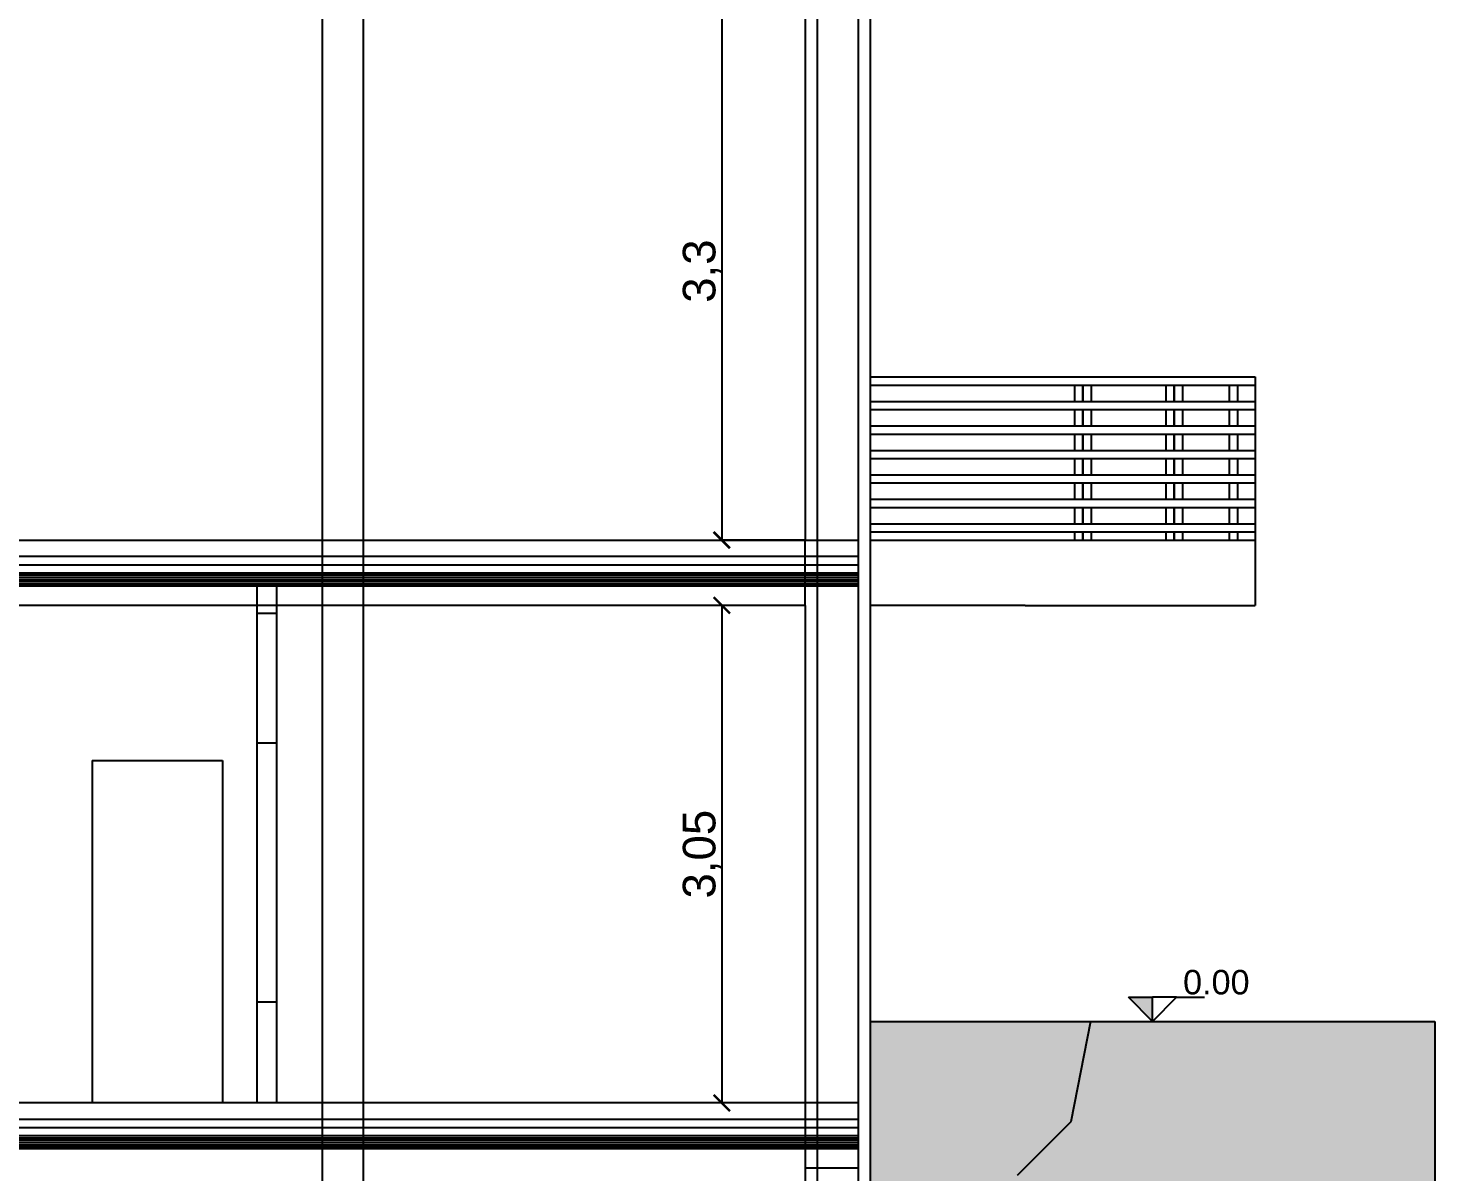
# Model space of a CAD drawing. Header units: millimetres. Extents: x 2459 to 3981, y 1231 to 4850.
# Drawn here: x 3856.09 to 3864.71, y 1240.44 to 1247.45 of the extents above; entities that cross this region are included whole.
import ezdxf

# ---------------------------------------------------------------- set-up
doc = ezdxf.new("R2010")
doc.units = ezdxf.units.MM
doc.styles.get("Standard").update_dxf_attribs({"font": 'arial.ttf'})
doc.dimstyles.new('Copia di ISO-25', dxfattribs={"dimtxt": 0.2, "dimasz": 0.1, "dimexe": 0, "dimexo": 0, "dimgap": 0, "dimtad": 3, "dimtxsty": 'Standard', "dimblk": 'ARCHTICK', "dimcen": -2.5, "dimclrd": 256, "dimclre": 256, "dimclrt": 256, "dimadec": 0, "dimazin": 0, "dimtfac": 1, "dimtmove": 2, "dimatfit": 3, "dimldrblk": 'ARCHTICK', "dimfxl": 1, "dimfxlon": 1, "dimtfillclr": 256, "dimlwd": -1, "dimlwe": -1, "dimarcsym": 0})

# ---------------------------------------------------------------- blocks, each defined once
blk = doc.blocks.new('_ArchTick')
at = {"color": 0, "linetype": 'ByBlock', "const_width": 0.15}
blk.add_lwpolyline([(-0.5, -0.5), (0.5, 0.5)], dxfattribs=at)
blk = doc.blocks.new('*D672')
at = {"ltscale": 0.01, "transparency": 16777216}
for p, q in [((3860.8488, 1243.9152), (3860.3384, 1243.9152)), ((3860.3384, 1243.9152), (3860.3384, 1240.8652)), ((3860.8488, 1240.8652), (3860.3384, 1240.8652))]:
    blk.add_line(p, q, dxfattribs=at)
at = {"layer": 'Defpoints', "color": 0, "linetype": 'Continuous', "lineweight": -3, "ltscale": 0.01, "transparency": 16777216}
for p in [(3860.8488, 1243.9152), (3860.3384, 1240.8652), (3860.8488, 1240.8652)]:
    blk.add_point(p, dxfattribs=at)
at = {"linetype": 'Continuous', "ltscale": 0.01, "transparency": 16777216, "xscale": 0.1, "yscale": 0.1, "zscale": 0.1}
for p, rotation in [((3860.3384, 1243.9152), 90), ((3860.3384, 1240.8652), 270)]:
    blk.add_blockref('_ArchTick', p, dxfattribs=dict(at, rotation=rotation))
at = {"linetype": 'Continuous', "lineweight": -3, "ltscale": 0.01, "transparency": 16777216, "insert": (3860.2182, 1242.3902), "char_height": 0.2, "attachment_point": 5, "rotation": 90}
blk.add_mtext('3,05', dxfattribs=at)
blk = doc.blocks.new('*D673')
at = {"ltscale": 0.01, "transparency": 16777216}
for p, q in [((3860.8488, 1247.6131), (3860.3384, 1247.6131)), ((3860.3384, 1247.6131), (3860.3384, 1244.3149)), ((3860.8488, 1244.3149), (3860.3384, 1244.3149))]:
    blk.add_line(p, q, dxfattribs=at)
at = {"layer": 'Defpoints', "color": 0, "linetype": 'Continuous', "lineweight": -3, "ltscale": 0.01, "transparency": 16777216}
for p in [(3860.8488, 1247.6131), (3860.3384, 1244.3149), (3860.8488, 1244.3149)]:
    blk.add_point(p, dxfattribs=at)
at = {"linetype": 'Continuous', "ltscale": 0.01, "transparency": 16777216, "xscale": 0.1, "yscale": 0.1, "zscale": 0.1}
for p, rotation in [((3860.3384, 1247.6131), 90), ((3860.3384, 1244.3149), 270)]:
    blk.add_blockref('_ArchTick', p, dxfattribs=dict(at, rotation=rotation))
at = {"linetype": 'Continuous', "lineweight": -3, "ltscale": 0.01, "transparency": 16777216, "insert": (3860.2182, 1245.964), "char_height": 0.2, "attachment_point": 5, "rotation": 90}
blk.add_mtext('3,3', dxfattribs=at)

msp = doc.modelspace()

# ---------------------------------------------------------------- hatches: boundary and pattern name
at = {"ltscale": 0.01}
h = msp.add_hatch(color=256, dxfattribs=at)
h.dxf.hatch_style = 1
h.paths.add_polyline_path([(3862.979049, 1241.512715), (3862.831567, 1241.512715), (3862.979049, 1241.365233)])
at = {"linetype": 'Continuous', "lineweight": -3, "ltscale": 0.01, "true_color": 0x939598, "transparency": 33554559}
h = msp.add_hatch(dxfattribs=at)
h.set_pattern_fill('EARTH', color=252, scale=0.1, angle=45)
h.paths.add_polyline_path([(3780.569752, 1239.61719), (3780.012323, 1239.842627), (3779.715084, 1240.139866), (3779.305021, 1240.226858), (3779.066646, 1240.465233), (3777.065568, 1240.465233), (3777.065568, 1238.035233), (3798.962389, 1238.035233), (3798.962389, 1241.365233), (3796.852018, 1241.365233), (3796.730146, 1240.749123), (3796.401275, 1240.420252), (3796.05938, 1239.842627), (3795.501951, 1239.61719), (3795.501951, 1239.115354), (3796.346943, 1239.115354), (3796.346943, 1238.654559), (3794.25696, 1238.654559), (3794.25696, 1239.115354), (3795.101951, 1239.115354), (3795.101951, 1239.61719), (3790.631951, 1239.61719), (3790.631951, 1239.115354), (3791.476943, 1239.115354), (3791.476943, 1238.654559), (3789.38696, 1238.654559), (3789.38696, 1239.115354), (3790.231951, 1239.115354), (3790.231951, 1239.61719), (3788.301951, 1239.61719), (3788.301951, 1239.115354), (3789.146943, 1239.115354), (3789.146943, 1238.654559), (3787.05696, 1238.654559), (3787.05696, 1239.115354), (3787.901951, 1239.115354), (3787.901951, 1239.61719), (3783.759752, 1239.61719), (3783.759752, 1239.115354), (3784.604743, 1239.115354), (3784.604743, 1238.654559), (3782.51476, 1238.654559), (3782.51476, 1239.115354), (3783.359752, 1239.115354), (3783.359752, 1239.61719), (3780.969752, 1239.61719), (3780.969752, 1239.115354), (3781.814743, 1239.115354), (3781.814743, 1238.654559), (3779.72476, 1238.654559), (3779.72476, 1239.115354), (3780.569752, 1239.115354)])
h.paths.add_polyline_path([(3769.967936, 1241.365233), (3767.858003, 1241.365233), (3767.736132, 1240.749123), (3767.40726, 1240.420252), (3767.065365, 1239.842627), (3766.507936, 1239.61719), (3766.507936, 1239.115354), (3767.352928, 1239.115354), (3767.352928, 1238.654559), (3765.262945, 1238.654559), (3765.262945, 1239.115354), (3766.107936, 1239.115354), (3766.107936, 1239.61719), (3763.407936, 1239.61719), (3763.407936, 1239.115354), (3764.252928, 1239.115354), (3764.252928, 1238.654559), (3762.162945, 1238.654559), (3762.162945, 1239.115354), (3763.007936, 1239.115354), (3763.007936, 1239.61719), (3760.172936, 1239.61719), (3760.172936, 1239.115354), (3761.017928, 1239.115354), (3761.017928, 1238.654559), (3758.927945, 1238.654559), (3758.927945, 1239.115354), (3759.772936, 1239.115354), (3759.772936, 1239.61719), (3757.047936, 1239.61719), (3757.047936, 1239.115354), (3757.892928, 1239.115354), (3757.892928, 1238.654559), (3755.802945, 1238.654559), (3755.802945, 1239.115354), (3756.647936, 1239.115354), (3756.647936, 1239.61719), (3753.757936, 1239.61719), (3753.757936, 1239.115354), (3754.602928, 1239.115354), (3754.602928, 1238.654559), (3752.512945, 1238.654559), (3752.512945, 1239.115354), (3753.357936, 1239.115354), (3753.357936, 1239.61719), (3750.607936, 1239.61719), (3750.607936, 1239.115354), (3751.452928, 1239.115354), (3751.452928, 1238.654559), (3749.362945, 1238.654559), (3749.362945, 1239.115354), (3750.207936, 1239.115354), (3750.207936, 1239.61719), (3749.650508, 1239.842627), (3749.308613, 1240.420252), (3748.979741, 1240.749123), (3748.85787, 1241.365233), (3746.747936, 1241.365233), (3746.747936, 1237.88455), (3746.791933, 1237.88455), (3747.507803, 1237.88455), (3769.967936, 1237.88455)])
h.paths.add_polyline_path([(3812.494815, 1241.365233), (3812.494815, 1237.88455), (3812.538811, 1237.88455), (3813.254682, 1237.88455), (3835.714815, 1237.88455), (3835.714815, 1241.365233), (3833.604882, 1241.365233), (3833.48301, 1240.749123), (3833.154139, 1240.420252), (3832.812244, 1239.842627), (3832.254815, 1239.61719), (3832.184815, 1239.61719), (3832.411189, 1239.21719), (3832.411189, 1239.11719), (3831.711189, 1239.11719), (3831.711189, 1239.21719), (3831.924815, 1239.61719), (3829.034815, 1239.61719), (3829.261189, 1239.21719), (3829.261189, 1239.11719), (3828.561189, 1239.11719), (3828.561189, 1239.21719), (3828.774815, 1239.61719), (3825.794815, 1239.61719), (3826.021189, 1239.21719), (3826.021189, 1239.11719), (3825.321189, 1239.11719), (3825.321189, 1239.21719), (3825.534815, 1239.61719), (3822.674815, 1239.61719), (3822.901189, 1239.21719), (3822.901189, 1239.11719), (3822.201189, 1239.11719), (3822.201189, 1239.21719), (3822.414815, 1239.61719), (3819.434815, 1239.61719), (3819.661189, 1239.21719), (3819.661189, 1239.11719), (3818.961189, 1239.11719), (3818.961189, 1239.21719), (3819.174815, 1239.61719), (3816.282315, 1239.61719), (3816.508689, 1239.21719), (3816.508689, 1239.11719), (3815.808689, 1239.11719), (3815.808689, 1239.21719), (3816.022315, 1239.61719), (3815.954815, 1239.61719), (3815.397387, 1239.842627), (3815.055491, 1240.420252), (3814.72662, 1240.749123), (3814.604749, 1241.365233)])
h.paths.add_polyline_path([(3842.812446, 1240.465233), (3842.812446, 1238.035233), (3864.709268, 1238.035233), (3864.709268, 1241.365233), (3862.598897, 1241.365233), (3862.477025, 1240.749123), (3862.148154, 1240.420252), (3861.806258, 1239.842627), (3861.24883, 1239.61719), (3861.17383, 1239.61719), (3861.410204, 1239.21719), (3861.410204, 1239.11719), (3860.710204, 1239.11719), (3860.710204, 1239.21719), (3860.92383, 1239.61719), (3858.139554, 1239.61719), (3858.375928, 1239.21719), (3858.375928, 1239.11719), (3857.675928, 1239.11719), (3857.675928, 1239.21719), (3857.889554, 1239.61719), (3855.191071, 1239.61719), (3855.427444, 1239.21719), (3855.427444, 1239.11719), (3854.727444, 1239.11719), (3854.727444, 1239.21719), (3854.941071, 1239.61719), (3852.23383, 1239.61719), (3852.470204, 1239.21719), (3852.470204, 1239.11719), (3851.770204, 1239.11719), (3851.770204, 1239.21719), (3851.98383, 1239.61719), (3849.43383, 1239.61719), (3849.670204, 1239.21719), (3849.670204, 1239.11719), (3848.970204, 1239.11719), (3848.970204, 1239.21719), (3849.18383, 1239.61719), (3846.628814, 1239.61719), (3846.865187, 1239.21719), (3846.865187, 1239.11719), (3846.165187, 1239.11719), (3846.165187, 1239.21719), (3846.378814, 1239.61719), (3846.31663, 1239.61719), (3845.759202, 1239.842627), (3845.461963, 1240.139866), (3845.051899, 1240.226858), (3844.813525, 1240.465233)])
at = {"true_color": 0x939598, "transparency": 33554559}
h = msp.add_hatch(dxfattribs=at)
h.set_pattern_fill('GRAVEL', color=252, scale=0.05)
h.set_pattern_definition([(228.0127875, (121.27238, 1.27), (-10.1600000008, -11.4299999993), [0.1708607, -16.9152418]), (184.969741, (121.15808, 1.143), (15.239999994, 1.27000007235), [0.29320236, -29.02702445]), (132.510447, (120.86598, 1.1176), (12.7000000054, -13.9699999951), [0.20674076, -20.4673614]), (267.273689, (120.37068, 0.8001), (1.2700000027, 25.3999999999), [0.26700226, -26.4332187]), (292.8336542, (120.35798, 0.5334), (-6.3500000005, 15.2399999998), [0.26181685, -25.91990387]), (357.273689, (120.45958, 0.2921), (-25.3999999999, 1.2700000027), [0.26700226, -26.4332187]), (37.6942405, (120.72628, 0.2794), (-16.50999999927, -12.70000000095), [0.35309683, -34.95655766]), (72.2553284, (121.00568, 0.4953), (8.8900000024, 27.93999999924), [0.33335976, -33.0026283]), (121.4295656, (121.10728, 0.8128), (-10.1600000014, 16.5099999991), [0.2679065, -26.52277285]), (175.2363583, (120.96758, 1.0414), (13.9699999998, -1.2700000022), [0.30585664, -14.98696847]), (222.3974378, (120.66278, 1.0668), (-15.2399999995, -13.97000000053), [0.39553896, -39.15838626]), (138.814075, (121.62798, 0.7874), (-8.8899999995, 7.6200000006), [0.13500227, -13.3652829]), (171.4692344, (121.52638, 0.8763), (16.5100000004, -2.5399999971), [0.256841, -25.4273195]), (225, (121.2724, 0.9144), (-2e-16, -1.27), [0.17960467, -1.61644655]), (203.1985905, (121.18348, 1.0668), (6.35, 2.5399999996), [0.09672066, -9.5753112]), (291.8014095, (121.09458, 1.0287), (-1.27, 3.81), [0.1367828, -6.7023765]), (30.9637565, (121.14538, 0.9017), (3.81, 2.54), [0.22215983, -7.18314908]), (161.565051, (121.3359, 1.016), (2.54, -1.27), [0.16064357, -3.85544906]), (16.3895403, (120.35798, 1.0287), (12.7, 3.81), [0.225044, -22.27941334]), (70.346176, (120.57388, 1.0922), (-5.0800000005, -13.9699999998), [0.18879947, -18.69110784]), (293.1985905, (121.33588, 1.27), (-2.5399999996, 6.35), [0.19344005, -9.4785918]), (343.6104597, (121.41208, 1.0922), (-12.7000000003, 3.8099999991), [0.225044, -22.27941334]), (339.4439548, (120.35798, 0.2413), (-6.35, 2.54), [0.2170176, -10.63386716]), (294.7751406, (120.56118, 0.1651), (-6.3500000076, 13.9699999966), [0.18183606, -18.0017967]), (66.8014095, (121.34858, 5e-13), (2.5399999996, 6.35), [0.19344005, -9.4785918]), (17.3540246, (121.42478, 0.1778), (-16.5099999997, -5.080000001), [0.21289137, -21.076188]), (69.4439548, (120.72628, 5e-13), (-2.54, -6.35), [0.1085088, -10.74237596]), (101.3099325, (121.27238, 5e-13), (-1.27, 5.08), [0.0647573, -6.4109975]), (165.9637565, (121.25968, 0.0635), (3.81, -1.27), [0.26181685, -4.9745273]), (186.009006, (121.00568, 0.127), (12.6999999999, 1.2700000007), [0.2426335, -24.02068243]), (303.690068, (121.14538, 0.7874), (-1.27, 2.54), [0.18316194, -4.3958882]), (353.1572266, (121.24698, 0.635), (21.59000000013, -2.5399999989), [0.3197784, -31.65800453]), (60.945396, (121.56448, 0.5969), (-5.08, -8.89), [0.1307541, -12.94469616]), (90, (121.628, 0.7112), (-1.27, 1.27), [0.0762, -1.1938]), (120.2564372, (120.98028, 0.1651), (5.0799999994, -8.8900000004), [0.1764335, -17.4669704]), (48.0127875, (120.89138, 0.3175), (10.1600000008, 11.4299999993), [0.34172144, -16.7443811]), (0, (121.12, 0.5715), (1.27, 1.27), [0.3302, -0.9398]), (325.3048465, (121.45018, 0.5715), (12.7000000048, -8.8899999931), [0.2008048, -19.87965836]), (254.054604, (121.61528, 0.4572), (-1.27, -5.08), [0.18491454, -9.060825]), (207.6459754, (121.56448, 0.2794), (-24.1300000009, -12.6999999983), [0.30107255, -29.8062322]), (175.4260787, (121.29778, 0.1397), (-16.51, 1.27), [0.31851473, -31.53292323])])
h.paths.add_polyline_path([(3846.31663, 1241.054813), (3845.795342, 1241.054813), (3845.225339, 1240.877047), (3844.813525, 1240.465233), (3845.051899, 1240.226858), (3845.461963, 1240.139866), (3845.759202, 1239.842627), (3846.31663, 1239.61719)])
h.paths.add_polyline_path([(3862.598897, 1241.365233), (3861.24883, 1241.365233), (3861.24883, 1239.61719), (3861.806258, 1239.842627), (3862.148154, 1240.420252), (3862.477025, 1240.749123)])
h.paths.add_polyline_path([(3833.604882, 1241.365233), (3832.254815, 1241.365233), (3832.254815, 1240.865233), (3832.254815, 1240.465233), (3832.254815, 1239.61719), (3832.812244, 1239.842627), (3833.154139, 1240.420252), (3833.48301, 1240.749123)])
h.paths.add_polyline_path([(3815.954815, 1241.365233), (3814.604749, 1241.365233), (3814.72662, 1240.749123), (3815.055491, 1240.420252), (3815.397387, 1239.842627), (3815.954815, 1239.61719), (3815.954815, 1240.865233)])
h.paths.add_polyline_path([(3796.852018, 1241.365233), (3795.501951, 1241.365233), (3795.501951, 1241.035233), (3795.501951, 1240.865233), (3795.501951, 1239.61719), (3796.05938, 1239.842627), (3796.401275, 1240.420252), (3796.730146, 1240.749123)])
h.paths.add_polyline_path([(3780.569752, 1241.054813), (3780.048463, 1241.054813), (3779.47846, 1240.877047), (3779.066646, 1240.465233), (3779.305021, 1240.226858), (3779.715084, 1240.139866), (3780.012323, 1239.842627), (3780.569752, 1239.61719), (3780.569752, 1240.465233)])
h.paths.add_polyline_path([(3767.736132, 1240.749123), (3767.858003, 1241.365233), (3766.507936, 1241.365233), (3766.507936, 1240.865233), (3766.507936, 1239.61719), (3767.065365, 1239.842627), (3767.40726, 1240.420252)])
h.paths.add_polyline_path([(3750.207936, 1241.365233), (3748.85787, 1241.365233), (3748.979741, 1240.749123), (3749.308613, 1240.420252), (3749.650508, 1239.842627), (3750.207936, 1239.61719), (3750.207936, 1240.865233)])

# ---------------------------------------------------------------- linework, layer by layer
at = {"ltscale": 0.01}
for p, q in [((3861.24883, 1256.02824), (3861.24883, 1239.61719)), ((3860.84883, 1247.613062), (3860.84883, 1244.314923)), ((3861.24883, 1245.315233, 0.597458), (3863.60883, 1245.315233, 1.597458)), ((3861.24883, 1245.265233, 0.597458), (3862.14883, 1245.265233, 0.978814)), ((3862.14883, 1245.265233, 0.978814), (3862.19883, 1245.265233, 1)), ((3862.19883, 1245.265233, 1), (3863.60883, 1245.265233, 1.597458)), ((3862.501983, 1245.315233, 0.698735), (3862.551983, 1245.315233, 0.698735)), ((3862.501983, 1245.165233, 0.848689), (3862.501983, 1245.265233, 0.74872)), ((3862.551983, 1245.315233, 0.698735), (3862.601983, 1245.315233, 0.698735)), ((3862.551983, 1245.265233, 0.699794), (3862.551983, 1245.165233, 0.701912)), ((3862.551983, 1245.165233, 0.848689), (3862.551983, 1245.265233, 0.74872)), ((3862.601983, 1245.265233, 0.699794), (3862.601983, 1245.165233, 0.701912)), ((3863.061991, 1245.315233, 0.698735), (3863.111991, 1245.315233, 0.698735)), ((3863.061991, 1245.165233, 0.848689), (3863.061991, 1245.265233, 0.74872)), ((3863.111991, 1245.315233, 0.698735), (3863.161991, 1245.315233, 0.698735)), ((3863.111991, 1245.265233, 0.699794), (3863.111991, 1245.165233, 0.701912)), ((3863.111991, 1245.165233, 0.848689), (3863.111991, 1245.265233, 0.74872)), ((3863.161991, 1245.265233, 0.699794), (3863.161991, 1245.165233, 0.701912)), ((3863.449787, 1245.315233, 0.698735), (3863.499787, 1245.315233, 0.698735)), ((3863.449787, 1245.165233, 0.848689), (3863.449787, 1245.265233, 0.74872)), ((3863.499787, 1245.265233, 0.699794), (3863.499787, 1245.165233, 0.701912)), ((3863.60883, 1245.315233, 1.597458), (3863.60883, 1243.915233, 1.597458)), ((3861.24883, 1245.165233, 0.597458), (3862.14883, 1245.165233, 0.978814)), ((3861.24883, 1245.165233, 0.597458), (3862.14883, 1245.165233, 0.978814)), ((3861.24883, 1245.115233, 0.597458), (3862.14883, 1245.115233, 0.978814)), ((3862.14883, 1245.165233, 0.978814), (3862.19883, 1245.165233, 1)), ((3862.14883, 1245.115233, 0.978814), (3862.19883, 1245.115233, 1)), ((3862.19883, 1245.165233, 1), (3863.60883, 1245.165233, 1.597458)), ((3862.19883, 1245.165233, 1), (3863.60883, 1245.165233, 1.597458)), ((3862.19883, 1245.115233, 1), (3863.60883, 1245.115233, 1.597458)), ((3862.501983, 1245.015233, 0.998642), (3862.501983, 1245.115233, 0.898673)), ((3862.551983, 1245.115233, 0.702971), (3862.551983, 1245.015233, 0.705089)), ((3862.551983, 1245.015233, 0.998642), (3862.551983, 1245.115233, 0.898673)), ((3862.601983, 1245.115233, 0.702971), (3862.601983, 1245.015233, 0.705089)), ((3863.061991, 1245.015233, 0.998642), (3863.061991, 1245.115233, 0.898673)), ((3863.111991, 1245.115233, 0.702971), (3863.111991, 1245.015233, 0.705089)), ((3863.111991, 1245.015233, 0.998642), (3863.111991, 1245.115233, 0.898673)), ((3863.161991, 1245.115233, 0.702971), (3863.161991, 1245.015233, 0.705089)), ((3863.449787, 1245.015233, 0.998642), (3863.449787, 1245.115233, 0.898673)), ((3863.499787, 1245.115233, 0.702971), (3863.499787, 1245.015233, 0.705089)), ((3861.24883, 1245.015233, 0.597458), (3862.14883, 1245.015233, 0.978814)), ((3861.24883, 1245.015233, 0.597458), (3862.14883, 1245.015233, 0.978814)), ((3862.14883, 1245.015233, 0.978814), (3862.19883, 1245.015233, 1)), ((3862.19883, 1245.015233, 1), (3863.60883, 1245.015233, 1.597458)), ((3862.19883, 1245.015233, 1), (3863.60883, 1245.015233, 1.597458)), ((3861.24883, 1244.965233, 0.597458), (3862.14883, 1244.965233, 0.978814)), ((3862.14883, 1244.965233, 0.978814), (3862.19883, 1244.965233, 1)), ((3862.19883, 1244.965233, 1), (3863.60883, 1244.965233, 1.597458)), ((3862.501983, 1244.865233, 1.148596), (3862.501983, 1244.965233, 1.048627)), ((3862.551983, 1244.965233, 0.706148), (3862.551983, 1244.865233, 0.708266)), ((3862.551983, 1244.865233, 1.148596), (3862.551983, 1244.965233, 1.048627)), ((3862.601983, 1244.965233, 0.706148), (3862.601983, 1244.865233, 0.708266)), ((3863.061991, 1244.865233, 1.148596), (3863.061991, 1244.965233, 1.048627)), ((3863.111991, 1244.965233, 0.706148), (3863.111991, 1244.865233, 0.708266)), ((3863.111991, 1244.865233, 1.148596), (3863.111991, 1244.965233, 1.048627)), ((3863.161991, 1244.965233, 0.706148), (3863.161991, 1244.865233, 0.708266)), ((3863.449787, 1244.865233, 1.148596), (3863.449787, 1244.965233, 1.048627)), ((3863.499787, 1244.965233, 0.706148), (3863.499787, 1244.865233, 0.708266)), ((3861.24883, 1244.865233, 0.597458), (3862.14883, 1244.865233, 0.978814)), ((3861.24883, 1244.865233, 0.597458), (3862.14883, 1244.865233, 0.978814)), ((3862.14883, 1244.865233, 0.978814), (3862.19883, 1244.865233, 1)), ((3862.19883, 1244.865233, 1), (3863.60883, 1244.865233, 1.597458)), ((3862.19883, 1244.865233, 1), (3863.60883, 1244.865233, 1.597458)), ((3861.24883, 1244.815233, 0.597458), (3862.14883, 1244.815233, 0.978814)), ((3862.14883, 1244.815233, 0.978814), (3862.19883, 1244.815233, 1)), ((3862.19883, 1244.815233, 1), (3863.60883, 1244.815233, 1.597458)), ((3862.501983, 1244.715233, 1.298549), (3862.501983, 1244.815233, 1.19858)), ((3862.551983, 1244.815233, 0.709325), (3862.551983, 1244.715233, 0.711443)), ((3862.551983, 1244.715233, 1.298549), (3862.551983, 1244.815233, 1.19858)), ((3862.601983, 1244.815233, 0.709325), (3862.601983, 1244.715233, 0.711443)), ((3863.061991, 1244.715233, 1.298549), (3863.061991, 1244.815233, 1.19858)), ((3863.111991, 1244.815233, 0.709325), (3863.111991, 1244.715233, 0.711443)), ((3863.111991, 1244.715233, 1.298549), (3863.111991, 1244.815233, 1.19858)), ((3863.161991, 1244.815233, 0.709325), (3863.161991, 1244.715233, 0.711443)), ((3863.449787, 1244.715233, 1.298549), (3863.449787, 1244.815233, 1.19858)), ((3863.499787, 1244.815233, 0.709325), (3863.499787, 1244.715233, 0.711443)), ((3861.24883, 1244.715233, 0.597458), (3862.14883, 1244.715233, 0.978814)), ((3861.24883, 1244.715233, 0.597458), (3862.14883, 1244.715233, 0.978814)), ((3861.24883, 1244.665233, 0.597458), (3862.14883, 1244.665233, 0.978814)), ((3862.14883, 1244.715233, 0.978814), (3862.19883, 1244.715233, 1)), ((3862.14883, 1244.665233, 0.978814), (3862.19883, 1244.665233, 1)), ((3862.19883, 1244.715233, 1), (3863.60883, 1244.715233, 1.597458)), ((3862.19883, 1244.715233, 1), (3863.60883, 1244.715233, 1.597458)), ((3862.19883, 1244.665233, 1), (3863.60883, 1244.665233, 1.597458)), ((3862.501983, 1244.565233, 1.448503), (3862.501983, 1244.665233, 1.348534)), ((3862.551983, 1244.665233, 0.712502), (3862.551983, 1244.565233, 0.71462)), ((3862.551983, 1244.565233, 1.448503), (3862.551983, 1244.665233, 1.348534)), ((3862.601983, 1244.665233, 0.712502), (3862.601983, 1244.565233, 0.71462)), ((3863.061991, 1244.565233, 1.448503), (3863.061991, 1244.665233, 1.348534)), ((3863.111991, 1244.665233, 0.712502), (3863.111991, 1244.565233, 0.71462)), ((3863.111991, 1244.565233, 1.448503), (3863.111991, 1244.665233, 1.348534)), ((3863.161991, 1244.665233, 0.712502), (3863.161991, 1244.565233, 0.71462)), ((3863.449787, 1244.565233, 1.448503), (3863.449787, 1244.665233, 1.348534)), ((3863.499787, 1244.665233, 0.712502), (3863.499787, 1244.565233, 0.71462)), ((3861.24883, 1244.565233, 0.597458), (3862.14883, 1244.565233, 0.978814)), ((3861.24883, 1244.565233, 0.597458), (3862.14883, 1244.565233, 0.978814)), ((3861.24883, 1244.515233, 0.597458), (3862.14883, 1244.515233, 0.978814)), ((3862.14883, 1244.565233, 0.978814), (3862.19883, 1244.565233, 1)), ((3862.14883, 1244.515233, 0.978814), (3862.19883, 1244.515233, 1)), ((3862.19883, 1244.565233, 1), (3863.60883, 1244.565233, 1.597458)), ((3862.19883, 1244.565233, 1), (3863.60883, 1244.565233, 1.597458)), ((3862.19883, 1244.515233, 1), (3863.60883, 1244.515233, 1.597458)), ((3862.501983, 1244.415233, 1.598456), (3862.501983, 1244.515233, 1.498487)), ((3862.551983, 1244.515233, 0.715679), (3862.551983, 1244.415233, 0.717797)), ((3862.551983, 1244.415233, 1.598456), (3862.551983, 1244.515233, 1.498487)), ((3862.601983, 1244.515233, 0.715679), (3862.601983, 1244.415233, 0.717797)), ((3863.061991, 1244.415233, 1.598456), (3863.061991, 1244.515233, 1.498487)), ((3863.111991, 1244.515233, 0.715679), (3863.111991, 1244.415233, 0.717797)), ((3863.111991, 1244.415233, 1.598456), (3863.111991, 1244.515233, 1.498487)), ((3863.161991, 1244.515233, 0.715679), (3863.161991, 1244.415233, 0.717797)), ((3863.449787, 1244.415233, 1.598456), (3863.449787, 1244.515233, 1.498487)), ((3863.499787, 1244.515233, 0.715679), (3863.499787, 1244.415233, 0.717797)), ((3861.24883, 1244.415233, 0.597458), (3862.14883, 1244.415233, 0.978814)), ((3861.24883, 1244.415233, 0.597458), (3862.14883, 1244.415233, 0.978814)), ((3862.14883, 1244.415233, 0.978814), (3862.19883, 1244.415233, 1)), ((3862.19883, 1244.415233, 1), (3863.60883, 1244.415233, 1.597458)), ((3862.19883, 1244.415233, 1), (3863.60883, 1244.415233, 1.597458)), ((3851.54883, 1244.314923, 1), (3860.84883, 1244.314923, 0.597458)), ((3861.24883, 1244.365233, 0.597458), (3862.14883, 1244.365233, 0.978814)), ((3861.24883, 1244.314923, 0.597458), (3862.14883, 1244.314923, 0.978814)), ((3861.24883, 1244.314923), (3861.24883, 1243.914923)), ((3862.14883, 1244.365233, 0.978814), (3862.19883, 1244.365233, 1)), ((3862.14883, 1244.314923, 0.978814), (3862.19883, 1244.314923, 1)), ((3862.19883, 1244.365233, 1), (3863.60883, 1244.365233, 1.597458)), ((3862.19883, 1244.314923, 1), (3863.60883, 1244.314923, 1.597458)), ((3862.501983, 1244.314923, 1.698735), (3862.501983, 1244.365233, 1.64844)), ((3862.551983, 1244.365233, 0.718856), (3862.551983, 1244.314923, 0.719922)), ((3862.551983, 1244.314923, 1.698735), (3862.551983, 1244.365233, 1.64844)), ((3862.601983, 1244.365233, 0.718856), (3862.601983, 1244.314923, 0.719922)), ((3863.061991, 1244.314923, 1.698735), (3863.061991, 1244.365233, 1.64844)), ((3863.111991, 1244.365233, 0.718856), (3863.111991, 1244.314923, 0.719922)), ((3863.111991, 1244.314923, 1.698735), (3863.111991, 1244.365233, 1.64844)), ((3863.161991, 1244.365233, 0.718856), (3863.161991, 1244.314923, 0.719922)), ((3863.449787, 1244.314923, 1.698735), (3863.449787, 1244.365233, 1.64844)), ((3863.499787, 1244.365233, 0.718856), (3863.499787, 1244.314923, 0.719922)), ((3851.98383, 1244.163991), (3861.17383, 1244.163991)), ((3851.98383, 1244.115233), (3861.17383, 1244.115233)), ((3857.48883, 1244.034923), (3857.48883, 1240.865233)), ((3857.60883, 1244.034923), (3857.60883, 1240.865233)), ((3860.84883, 1243.915233), (3860.84883, 1239.61719)), ((3862.19883, 1243.915233, 1), (3861.24883, 1243.915233, 1)), ((3862.19883, 1243.915233, 1), (3863.60883, 1243.915233, 1.597458)), ((3856.47883, 1242.965233), (3856.47883, 1240.865233)), ((3856.47883, 1242.965233), (3857.27883, 1242.965233)), ((3857.27883, 1242.965233), (3857.27883, 1240.865233)), ((3862.979049, 1241.365233), (3862.831567, 1241.512715)), ((3862.831567, 1241.512715), (3862.979049, 1241.512715)), ((3862.979049, 1241.365233), (3862.979049, 1241.512715)), ((3862.979049, 1241.365233), (3863.126531, 1241.512715)), ((3863.126531, 1241.512715), (3862.979049, 1241.512715)), ((3863.126531, 1241.512715), (3863.297842, 1241.512715)), ((3861.24883, 1241.365233), (3864.709268, 1241.365233)), ((3846.378814, 1240.714301), (3861.17383, 1240.714301)), ((3846.378814, 1240.665543), (3861.17383, 1240.665543))]:
    msp.add_line(p, q, dxfattribs=at)
at = {"linetype": 'Continuous', "lineweight": -3, "ltscale": 0.01}
for p, q in [((3857.889554, 1255.614923), (3857.889554, 1239.61719)), ((3858.139554, 1255.614923), (3858.139554, 1239.61719)), ((3860.92383, 1255.615233), (3860.92383, 1239.61719)), ((3861.17383, 1255.615233), (3861.17383, 1239.61719)), ((3860.84883, 1243.914923), (3860.84883, 1244.314923)), ((3860.84883, 1243.914923, 0.597458), (3851.98383, 1243.915233, 0.001551)), ((3861.17383, 1240.865233), (3846.715837, 1240.865233))]:
    msp.add_line(p, q, dxfattribs=at)
for p, q in [((3860.84883, 1244.314923, 0.597458), (3861.17383, 1244.314923, 0.597458)), ((3860.84883, 1243.914923, 0.597458), (3860.84883, 1244.314923, 0.597458)), ((3860.84883, 1244.314923), (3861.17383, 1244.314923)), ((3861.24883, 1244.314923, 0.597458), (3861.24883, 1243.914923, 0.597458)), ((3861.17383, 1244.21414), (3851.98383, 1244.21414)), ((3862.598897, 1241.365233), (3862.477025, 1240.749123)), ((3864.709268, 1241.365233), (3864.709268, 1238.035233)), ((3861.17383, 1240.76445), (3846.378814, 1240.76445)), ((3862.477025, 1240.749123), (3862.148154, 1240.420252)), ((3861.17383, 1240.465233), (3860.84883, 1240.465233))]:
    msp.add_line(p, q)
at = {"color": 253, "ltscale": 0.01, "true_color": 0x999999}
for p, q in [((3851.98383, 1244.10166), (3861.17383, 1244.10166)), ((3851.98383, 1244.088086), (3861.17383, 1244.088086)), ((3851.98383, 1244.074512), (3861.17383, 1244.074512)), ((3851.98383, 1244.060938), (3861.17383, 1244.060938)), ((3851.98383, 1244.047364), (3861.17383, 1244.047364)), ((3851.98383, 1244.034923), (3861.17383, 1244.034923)), ((3846.378814, 1240.65197), (3861.17383, 1240.65197)), ((3846.378814, 1240.638396), (3861.17383, 1240.638396)), ((3846.378814, 1240.624822), (3861.17383, 1240.624822)), ((3846.378814, 1240.611248), (3861.17383, 1240.611248)), ((3846.378814, 1240.597675), (3861.17383, 1240.597675)), ((3846.378814, 1240.585233), (3861.17383, 1240.585233))]:
    msp.add_line(p, q, dxfattribs=at)
at = {"linetype": 'Continuous'}
for p, q in [((3857.48883, 1243.866449), (3857.60883, 1243.866449)), ((3857.48883, 1243.072699), (3857.60883, 1243.072699)), ((3857.48883, 1241.485199), (3857.60883, 1241.485199))]:
    msp.add_line(p, q, dxfattribs=at)

# ---------------------------------------------------------------- texts
at = {"linetype": 'Continuous', "lineweight": -3}
msp.add_text('0.00', height=0.15, dxfattribs=at).set_placement((3863.165896, 1241.530604, -1))

# ---------------------------------------------------------------- dimensions: what is measured, and where the dimension line sits
at = {"linetype": 'Continuous', "lineweight": -3, "ltscale": 0.01}
for base, p1, p2, picture, middle in [((3860.338426, 1244.314923), (3860.84883, 1247.613062), (3860.84883, 1244.314923), '*D673', (3860.218235, 1245.963992)), ((3860.338426, 1240.865233), (3860.84883, 1243.915233), (3860.84883, 1240.865233), '*D672', (3860.218235, 1242.390233))]:
    dim = msp.add_linear_dim(base=base, p1=p1, p2=p2, angle=90, dimstyle='Copia di ISO-25', dxfattribs=at)
    dim.commit()
    dim.dimension.update_dxf_attribs({"geometry": picture, "text_midpoint": middle})

doc.saveas('drawing.dxf')
